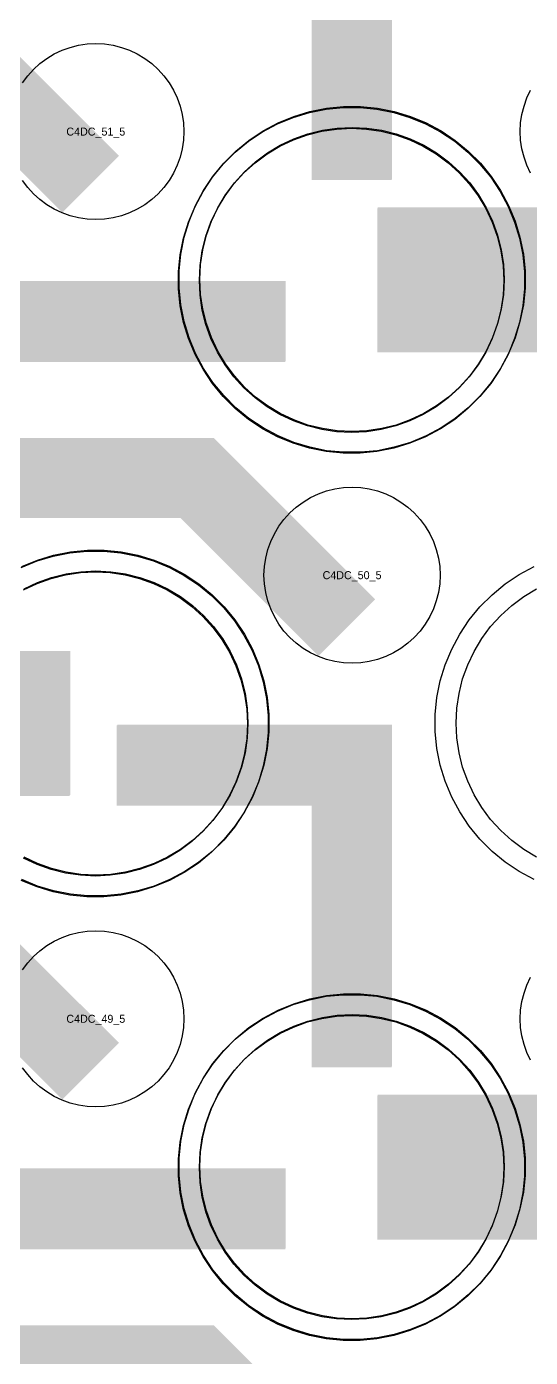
# Model space of a CAD drawing. Extents: x -11880 to 11880, y -14992 to 14992.
# Drawn here: x -10261.6 to -10104.3, y -8109.5 to -7693.8 of the extents above; entities that cross this region are included whole.
import ezdxf
from ezdxf.enums import TextEntityAlignment as Align

# ---------------------------------------------------------------- set-up
doc = ezdxf.new("R2010")
doc.units = 0
doc.header["$MEASUREMENT"] = 0
for name, color, linetype in [('GDS_775_DT_237', 138, 'CONTINUOUS'), ('RDL1_FS', 34, 'CONTINUOUS'), ('RDL_BS', 160, 'CONTINUOUS')]:
    doc.layers.add(name, color=color, linetype=linetype)

msp = doc.modelspace()

# ---------------------------------------------------------------- linework, layer by layer
at = {"layer": 'RDL1_FS', "color": 241, "true_color": 0xf7abae}
for points in [[(-10160.149, -7820.586), (-10164.806, -7820.357), (-10169.417, -7819.673), (-10173.94, -7818.541), (-10178.33, -7816.969), (-10182.544, -7814.977), (-10186.544, -7812.579), (-10190.289, -7809.801), (-10193.743, -7806.671), (-10196.873, -7803.217), (-10199.651, -7799.472), (-10202.049, -7795.472), (-10204.041, -7791.258), (-10205.613, -7786.868), (-10206.745, -7782.345), (-10207.429, -7777.734), (-10207.658, -7773.077), (-10207.429, -7768.42), (-10206.745, -7763.809), (-10205.613, -7759.286), (-10204.041, -7754.896), (-10202.049, -7750.682), (-10199.651, -7746.682), (-10196.873, -7742.937), (-10193.743, -7739.483), (-10190.289, -7736.353), (-10186.544, -7733.575), (-10182.544, -7731.177), (-10178.33, -7729.185), (-10173.94, -7727.613), (-10169.417, -7726.481), (-10164.806, -7725.797), (-10160.149, -7725.568), (-10155.492, -7725.797), (-10150.881, -7726.481), (-10146.358, -7727.613), (-10141.968, -7729.185), (-10137.754, -7731.177), (-10133.754, -7733.575), (-10130.009, -7736.353), (-10126.555, -7739.483), (-10123.425, -7742.937), (-10120.647, -7746.682), (-10118.249, -7750.682), (-10116.257, -7754.896), (-10114.685, -7759.286), (-10113.553, -7763.809), (-10112.869, -7768.42), (-10112.64, -7773.077), (-10112.869, -7777.734), (-10113.553, -7782.345), (-10114.685, -7786.868), (-10116.257, -7791.258), (-10118.249, -7795.472), (-10120.647, -7799.472), (-10123.425, -7803.217), (-10126.555, -7806.671), (-10130.009, -7809.801), (-10133.754, -7812.579), (-10137.754, -7814.977), (-10141.968, -7816.969), (-10146.358, -7818.541), (-10150.881, -7819.673), (-10155.492, -7820.357)], [(-10160.149, -8097.716), (-10164.806, -8097.487), (-10169.417, -8096.803), (-10173.94, -8095.671), (-10178.33, -8094.099), (-10182.544, -8092.107), (-10186.544, -8089.709), (-10190.289, -8086.931), (-10193.743, -8083.801), (-10196.873, -8080.347), (-10199.651, -8076.602), (-10202.049, -8072.602), (-10204.041, -8068.388), (-10205.613, -8063.998), (-10206.745, -8059.475), (-10207.429, -8054.864), (-10207.658, -8050.207), (-10207.429, -8045.55), (-10206.745, -8040.939), (-10205.613, -8036.416), (-10204.041, -8032.026), (-10202.049, -8027.812), (-10199.651, -8023.812), (-10196.873, -8020.067), (-10193.743, -8016.613), (-10190.289, -8013.483), (-10186.544, -8010.705), (-10182.544, -8008.307), (-10178.33, -8006.315), (-10173.94, -8004.743), (-10169.417, -8003.611), (-10164.806, -8002.927), (-10160.149, -8002.698), (-10155.492, -8002.927), (-10150.881, -8003.611), (-10146.358, -8004.743), (-10141.968, -8006.315), (-10137.754, -8008.307), (-10133.754, -8010.705), (-10130.009, -8013.483), (-10126.555, -8016.613), (-10123.425, -8020.067), (-10120.647, -8023.812), (-10118.249, -8027.812), (-10116.257, -8032.026), (-10114.685, -8036.416), (-10113.553, -8040.939), (-10112.869, -8045.55), (-10112.64, -8050.207), (-10112.869, -8054.864), (-10113.553, -8059.475), (-10114.685, -8063.998), (-10116.257, -8068.388), (-10118.249, -8072.602), (-10120.647, -8076.602), (-10123.425, -8080.347), (-10126.555, -8083.801), (-10130.009, -8086.931), (-10133.754, -8089.709), (-10137.754, -8092.107), (-10141.968, -8094.099), (-10146.358, -8095.671), (-10150.881, -8096.803), (-10155.492, -8097.487)]]:
    msp.add_lwpolyline(points, close=True, dxfattribs=at)
at = {"layer": 'RDL1_FS'}
for points in [[(-10160, -7820.304), (-10164.657, -7820.075), (-10169.268, -7819.391), (-10173.791, -7818.259), (-10178.181, -7816.687), (-10182.395, -7814.695), (-10186.395, -7812.297), (-10190.14, -7809.519), (-10193.594, -7806.389), (-10196.724, -7802.935), (-10199.502, -7799.19), (-10201.9, -7795.19), (-10203.892, -7790.976), (-10205.464, -7786.586), (-10206.596, -7782.063), (-10207.28, -7777.452), (-10207.509, -7772.795), (-10207.28, -7768.138), (-10206.596, -7763.527), (-10205.464, -7759.004), (-10203.892, -7754.614), (-10201.9, -7750.4), (-10199.502, -7746.4), (-10196.724, -7742.655), (-10193.594, -7739.201), (-10190.14, -7736.071), (-10186.395, -7733.293), (-10182.395, -7730.895), (-10178.181, -7728.903), (-10173.791, -7727.331), (-10169.268, -7726.199), (-10164.657, -7725.515), (-10160, -7725.286), (-10155.343, -7725.515), (-10150.732, -7726.199), (-10146.209, -7727.331), (-10141.819, -7728.903), (-10137.605, -7730.895), (-10133.605, -7733.293), (-10129.86, -7736.071), (-10126.406, -7739.201), (-10123.276, -7742.655), (-10120.498, -7746.4), (-10118.1, -7750.4), (-10116.108, -7754.614), (-10114.536, -7759.004), (-10113.404, -7763.527), (-10112.72, -7768.138), (-10112.491, -7772.795), (-10112.72, -7777.452), (-10113.404, -7782.063), (-10114.536, -7786.586), (-10116.108, -7790.976), (-10118.1, -7795.19), (-10120.498, -7799.19), (-10123.276, -7802.935), (-10126.406, -7806.389), (-10129.86, -7809.519), (-10133.605, -7812.297), (-10137.605, -7814.695), (-10141.819, -7816.687), (-10146.209, -7818.259), (-10150.732, -7819.391), (-10155.343, -7820.075)], [(-10160, -8097.434), (-10164.657, -8097.205), (-10169.268, -8096.521), (-10173.791, -8095.389), (-10178.181, -8093.817), (-10182.395, -8091.825), (-10186.395, -8089.427), (-10190.14, -8086.649), (-10193.594, -8083.519), (-10196.724, -8080.065), (-10199.502, -8076.32), (-10201.9, -8072.32), (-10203.892, -8068.106), (-10205.464, -8063.716), (-10206.596, -8059.193), (-10207.28, -8054.582), (-10207.509, -8049.925), (-10207.28, -8045.268), (-10206.596, -8040.657), (-10205.464, -8036.134), (-10203.892, -8031.744), (-10201.9, -8027.53), (-10199.502, -8023.53), (-10196.724, -8019.785), (-10193.594, -8016.331), (-10190.14, -8013.201), (-10186.395, -8010.423), (-10182.395, -8008.025), (-10178.181, -8006.033), (-10173.791, -8004.461), (-10169.268, -8003.329), (-10164.657, -8002.645), (-10160, -8002.416), (-10155.343, -8002.645), (-10150.732, -8003.329), (-10146.209, -8004.461), (-10141.819, -8006.033), (-10137.605, -8008.025), (-10133.605, -8010.423), (-10129.86, -8013.201), (-10126.406, -8016.331), (-10123.276, -8019.785), (-10120.498, -8023.53), (-10118.1, -8027.53), (-10116.108, -8031.744), (-10114.536, -8036.134), (-10113.404, -8040.657), (-10112.72, -8045.268), (-10112.491, -8049.925), (-10112.72, -8054.582), (-10113.404, -8059.193), (-10114.536, -8063.716), (-10116.108, -8068.106), (-10118.1, -8072.32), (-10120.498, -8076.32), (-10123.276, -8080.065), (-10126.406, -8083.519), (-10129.86, -8086.649), (-10133.605, -8089.427), (-10137.605, -8091.825), (-10141.819, -8093.817), (-10146.209, -8095.389), (-10150.732, -8096.521), (-10155.343, -8097.205)]]:
    msp.add_lwpolyline(points, close=True, dxfattribs=at)
at = {"layer": 'RDL1_FS', "color": 241, "true_color": 0xf7abae}
for points in [[(-10152.147, -7773.077, 45, 45, 0), (-10080.147, -7773.077, 45, 45, 0)], [(-10320.147, -7911.642, 45, 45, 0), (-10248.147, -7911.642, 45, 45, 0)], [(-10152.147, -8050.207, 45, 45, 0), (-10080.147, -8050.207, 45, 45, 0)]]:
    msp.add_lwpolyline(points, format="xyseb", dxfattribs=at)
at = {"layer": 'RDL1_FS'}
for points in [[(-10151.998, -7772.795, 45, 45, 0), (-10079.998, -7772.795, 45, 45, 0)], [(-10319.998, -7911.36, 45, 45, 0), (-10247.998, -7911.36, 45, 45, 0)], [(-10151.998, -8049.925, 45, 45, 0), (-10079.998, -8049.925, 45, 45, 0)]]:
    msp.add_lwpolyline(points, format="xyseb", dxfattribs=at)
at = {"layer": 'RDL1_FS', "color": 241, "true_color": 0xf7abae}
msp.add_lwpolyline([(-10262.544, -7869.742), (-10258.33, -7867.75), (-10253.94, -7866.178), (-10249.417, -7865.046), (-10244.806, -7864.362), (-10240.149, -7864.133), (-10235.492, -7864.362), (-10230.881, -7865.046), (-10226.358, -7866.178), (-10221.968, -7867.75), (-10217.754, -7869.742), (-10213.754, -7872.14), (-10210.009, -7874.918), (-10206.555, -7878.048), (-10203.425, -7881.502), (-10200.647, -7885.247), (-10198.249, -7889.247), (-10196.257, -7893.461), (-10194.685, -7897.851), (-10193.553, -7902.374), (-10192.869, -7906.985), (-10192.64, -7911.642), (-10192.869, -7916.299), (-10193.553, -7920.91), (-10194.685, -7925.433), (-10196.257, -7929.823), (-10198.249, -7934.037), (-10200.647, -7938.037), (-10203.425, -7941.782), (-10206.555, -7945.236), (-10210.009, -7948.366), (-10213.754, -7951.144), (-10217.754, -7953.542), (-10221.968, -7955.534), (-10226.358, -7957.106), (-10230.881, -7958.238), (-10235.492, -7958.922), (-10240.149, -7959.151), (-10244.806, -7958.922), (-10249.417, -7958.238), (-10253.94, -7957.106), (-10258.33, -7955.534), (-10262.544, -7953.542)], dxfattribs=at)
at = {"layer": 'RDL1_FS'}
for points in [[(-10262.395, -7869.46), (-10258.181, -7867.468), (-10253.791, -7865.896), (-10249.268, -7864.764), (-10244.657, -7864.08), (-10240, -7863.851), (-10235.343, -7864.08), (-10230.732, -7864.764), (-10226.209, -7865.896), (-10221.819, -7867.468), (-10217.605, -7869.46), (-10213.605, -7871.858), (-10209.86, -7874.636), (-10206.406, -7877.766), (-10203.276, -7881.22), (-10200.498, -7884.965), (-10198.1, -7888.965), (-10196.108, -7893.179), (-10194.536, -7897.569), (-10193.404, -7902.092), (-10192.72, -7906.703), (-10192.491, -7911.36), (-10192.72, -7916.017), (-10193.404, -7920.628), (-10194.536, -7925.151), (-10196.108, -7929.541), (-10198.1, -7933.755), (-10200.498, -7937.755), (-10203.276, -7941.5), (-10206.406, -7944.954), (-10209.86, -7948.084), (-10213.605, -7950.862), (-10217.605, -7953.26), (-10221.819, -7955.252), (-10226.209, -7956.824), (-10230.732, -7957.956), (-10235.343, -7958.64), (-10240, -7958.869), (-10244.657, -7958.64), (-10249.268, -7957.956), (-10253.791, -7956.824), (-10258.181, -7955.252), (-10262.395, -7953.26)], [(-10102.395, -7953.26), (-10106.395, -7950.862), (-10110.14, -7948.084), (-10113.594, -7944.954), (-10116.724, -7941.5), (-10119.502, -7937.755), (-10121.9, -7933.755), (-10123.892, -7929.541), (-10125.464, -7925.151), (-10126.596, -7920.628), (-10127.28, -7916.017), (-10127.509, -7911.36), (-10127.28, -7906.703), (-10126.596, -7902.092), (-10125.464, -7897.569), (-10123.892, -7893.179), (-10121.9, -7888.965), (-10119.502, -7884.965), (-10116.724, -7881.22), (-10113.594, -7877.766), (-10110.14, -7874.636), (-10106.395, -7871.858), (-10102.395, -7869.46)]]:
    msp.add_lwpolyline(points, dxfattribs=at)
at = {"layer": 'RDL_BS', "color": 241, "true_color": 0xf7abae}
for points in [[(-10160.149, -7741.767, 25, 25, 0), (-10160.149, -7634.99, 25, 25, 0)], [(-10160.149, -7741.767, 25, 25, 0), (-10160.149, -7634.99, 25, 25, 0)], [(-10290.133, -7786.09, 25, 25, 0), (-10180.868, -7786.09, 25, 25, 0)], [(-10160.149, -8018.897, 25, 25, 0), (-10160.149, -7912.12, 25, 25, 0)], [(-10160.149, -8018.897, 25, 25, 0), (-10160.149, -7912.12, 25, 25, 0)], [(-10147.649, -7924.62, 25, 25, 0), (-10233.482, -7924.62, 25, 25, 0)], [(-10147.649, -7924.62, 25, 25, 0), (-10212.316, -7924.62, 25, 25, 0)], [(-10290.133, -8063.22, 25, 25, 0), (-10180.868, -8063.22, 25, 25, 0)]]:
    msp.add_lwpolyline(points, format="xyseb", dxfattribs=at)
at = {"layer": 'RDL_BS'}
for points in [[(-10160, -7741.485, 25, 25, 0), (-10160, -7634.708, 25, 25, 0)], [(-10160, -7741.485, 25, 25, 0), (-10160, -7634.708, 25, 25, 0)], [(-10241.599, -7743.008, 25, 25, 0), (-10288.313, -7696.294, 25, 25, 0), (-10318.071, -7696.294, 25, 25, 0)], [(-10289.984, -7785.808, 25, 25, 0), (-10180.719, -7785.808, 25, 25, 0)], [(-10317.438, -7880.674, 25, 25, 0), (-10271.623, -7834.859, 25, 25, 0), (-10238.07, -7834.859, 25, 25, 0)], [(-10161.599, -7881.573, 25, 25, 0), (-10208.313, -7834.859, 25, 25, 0), (-10238.071, -7834.859, 25, 25, 0)], [(-10160, -8018.615, 25, 25, 0), (-10160, -7911.838, 25, 25, 0)], [(-10160, -8018.615, 25, 25, 0), (-10160, -7911.838, 25, 25, 0)], [(-10147.5, -7924.338, 25, 25, 0), (-10233.333, -7924.338, 25, 25, 0)], [(-10147.5, -7924.338, 25, 25, 0), (-10212.167, -7924.338, 25, 25, 0)], [(-10241.599, -8020.138, 25, 25, 0), (-10288.313, -7973.424, 25, 25, 0), (-10318.071, -7973.424, 25, 25, 0)], [(-10289.984, -8062.938, 25, 25, 0), (-10180.719, -8062.938, 25, 25, 0)], [(-10317.438, -8157.804, 25, 25, 0), (-10271.623, -8111.989, 25, 25, 0), (-10238.07, -8111.989, 25, 25, 0)], [(-10161.599, -8158.703, 25, 25, 0), (-10208.313, -8111.989, 25, 25, 0), (-10238.071, -8111.989, 25, 25, 0)]]:
    msp.add_lwpolyline(points, format="xyseb", dxfattribs=at)
for points in [[(-10262.857, -7711.327), (-10261.254, -7709.164), (-10259.442, -7707.165), (-10257.443, -7705.353), (-10255.28, -7703.75), (-10252.956, -7702.357), (-10250.519, -7701.205), (-10247.984, -7700.298), (-10245.365, -7699.641), (-10242.693, -7699.245), (-10240, -7699.113), (-10237.307, -7699.245), (-10234.635, -7699.641), (-10232.016, -7700.298), (-10229.481, -7701.205), (-10227.044, -7702.357), (-10224.72, -7703.75), (-10222.557, -7705.353), (-10220.558, -7707.165), (-10218.746, -7709.164), (-10217.143, -7711.327), (-10215.75, -7713.651), (-10214.598, -7716.088), (-10213.691, -7718.623), (-10213.034, -7721.242), (-10212.638, -7723.914), (-10212.506, -7726.607), (-10212.638, -7729.3), (-10213.034, -7731.972), (-10213.691, -7734.591), (-10214.598, -7737.126), (-10215.75, -7739.563), (-10217.143, -7741.887), (-10218.746, -7744.05), (-10220.558, -7746.049), (-10222.557, -7747.861), (-10224.72, -7749.464), (-10227.044, -7750.857), (-10229.481, -7752.009), (-10232.016, -7752.916), (-10234.635, -7753.573), (-10237.307, -7753.969), (-10240, -7754.101), (-10242.693, -7753.969), (-10245.365, -7753.573), (-10247.984, -7752.916), (-10250.519, -7752.009), (-10252.956, -7750.857), (-10255.28, -7749.464), (-10257.443, -7747.861), (-10259.442, -7746.049), (-10261.254, -7744.05), (-10262.857, -7741.887)], [(-10104.25, -7739.563), (-10105.402, -7737.126), (-10106.309, -7734.591), (-10106.966, -7731.972), (-10107.362, -7729.3), (-10107.494, -7726.607), (-10107.362, -7723.914), (-10106.966, -7721.242), (-10106.309, -7718.623), (-10105.402, -7716.088), (-10104.25, -7713.651)], [(-10263.115, -7862.485), (-10258.205, -7860.454), (-10253.165, -7858.923), (-10247.938, -7857.877), (-10242.644, -7857.36), (-10237.356, -7857.36), (-10232.062, -7857.877), (-10226.835, -7858.923), (-10221.795, -7860.454), (-10216.885, -7862.485), (-10212.223, -7864.977), (-10207.809, -7867.924), (-10203.708, -7871.286), (-10199.926, -7875.068), (-10196.564, -7879.169), (-10193.617, -7883.583), (-10191.125, -7888.245), (-10189.094, -7893.155), (-10187.563, -7898.195), (-10186.517, -7903.422), (-10186, -7908.716), (-10186, -7914.004), (-10186.517, -7919.298), (-10187.563, -7924.525), (-10189.094, -7929.565), (-10191.125, -7934.475), (-10193.617, -7939.137), (-10196.564, -7943.551), (-10199.926, -7947.652), (-10203.708, -7951.434), (-10207.809, -7954.796), (-10212.223, -7957.743), (-10216.885, -7960.235), (-10221.795, -7962.266), (-10226.835, -7963.797), (-10232.062, -7964.843), (-10237.356, -7965.36), (-10242.644, -7965.36), (-10247.938, -7964.843), (-10253.165, -7963.797), (-10258.205, -7962.266), (-10263.115, -7960.235)], [(-10103.115, -7960.235), (-10107.777, -7957.743), (-10112.191, -7954.796), (-10116.292, -7951.434), (-10120.074, -7947.652), (-10123.436, -7943.551), (-10126.383, -7939.137), (-10128.875, -7934.475), (-10130.906, -7929.565), (-10132.437, -7924.525), (-10133.483, -7919.298), (-10134, -7914.004), (-10134, -7908.716), (-10133.483, -7903.422), (-10132.437, -7898.195), (-10130.906, -7893.155), (-10128.875, -7888.245), (-10126.383, -7883.583), (-10123.436, -7879.169), (-10120.074, -7875.068), (-10116.292, -7871.286), (-10112.191, -7867.924), (-10107.777, -7864.977), (-10103.115, -7862.485)], [(-10262.857, -7988.457), (-10261.254, -7986.294), (-10259.442, -7984.295), (-10257.443, -7982.483), (-10255.28, -7980.88), (-10252.956, -7979.487), (-10250.519, -7978.335), (-10247.984, -7977.428), (-10245.365, -7976.771), (-10242.693, -7976.375), (-10240, -7976.243), (-10237.307, -7976.375), (-10234.635, -7976.771), (-10232.016, -7977.428), (-10229.481, -7978.335), (-10227.044, -7979.487), (-10224.72, -7980.88), (-10222.557, -7982.483), (-10220.558, -7984.295), (-10218.746, -7986.294), (-10217.143, -7988.457), (-10215.75, -7990.781), (-10214.598, -7993.218), (-10213.691, -7995.753), (-10213.034, -7998.372), (-10212.638, -8001.044), (-10212.506, -8003.737), (-10212.638, -8006.43), (-10213.034, -8009.102), (-10213.691, -8011.721), (-10214.598, -8014.256), (-10215.75, -8016.693), (-10217.143, -8019.017), (-10218.746, -8021.18), (-10220.558, -8023.179), (-10222.557, -8024.991), (-10224.72, -8026.594), (-10227.044, -8027.987), (-10229.481, -8029.139), (-10232.016, -8030.046), (-10234.635, -8030.703), (-10237.307, -8031.099), (-10240, -8031.231), (-10242.693, -8031.099), (-10245.365, -8030.703), (-10247.984, -8030.046), (-10250.519, -8029.139), (-10252.956, -8027.987), (-10255.28, -8026.594), (-10257.443, -8024.991), (-10259.442, -8023.179), (-10261.254, -8021.18), (-10262.857, -8019.017)], [(-10104.25, -8016.693), (-10105.402, -8014.256), (-10106.309, -8011.721), (-10106.966, -8009.102), (-10107.362, -8006.43), (-10107.494, -8003.737), (-10107.362, -8001.044), (-10106.966, -7998.372), (-10106.309, -7995.753), (-10105.402, -7993.218), (-10104.25, -7990.781)]]:
    msp.add_lwpolyline(points, dxfattribs=at)
at = {"layer": 'RDL_BS', "color": 241, "true_color": 0xf7abae}
for points in [[(-10162.793, -7827.077), (-10168.087, -7826.56), (-10173.314, -7825.514), (-10178.354, -7823.983), (-10183.264, -7821.952), (-10187.926, -7819.46), (-10192.34, -7816.513), (-10196.441, -7813.151), (-10200.223, -7809.369), (-10203.585, -7805.268), (-10206.532, -7800.854), (-10209.024, -7796.192), (-10211.055, -7791.282), (-10212.586, -7786.242), (-10213.632, -7781.015), (-10214.149, -7775.721), (-10214.149, -7770.433), (-10213.632, -7765.139), (-10212.586, -7759.912), (-10211.055, -7754.872), (-10209.024, -7749.962), (-10206.532, -7745.3), (-10203.585, -7740.886), (-10200.223, -7736.785), (-10196.441, -7733.003), (-10192.34, -7729.641), (-10187.926, -7726.694), (-10183.264, -7724.202), (-10178.354, -7722.171), (-10173.314, -7720.64), (-10168.087, -7719.594), (-10162.793, -7719.077), (-10157.505, -7719.077), (-10152.211, -7719.594), (-10146.984, -7720.64), (-10141.944, -7722.171), (-10137.034, -7724.202), (-10132.372, -7726.694), (-10127.958, -7729.641), (-10123.857, -7733.003), (-10120.075, -7736.785), (-10116.713, -7740.886), (-10113.766, -7745.3), (-10111.274, -7749.962), (-10109.243, -7754.872), (-10107.712, -7759.912), (-10106.666, -7765.139), (-10106.149, -7770.433), (-10106.149, -7775.721), (-10106.666, -7781.015), (-10107.712, -7786.242), (-10109.243, -7791.282), (-10111.274, -7796.192), (-10113.766, -7800.854), (-10116.713, -7805.268), (-10120.075, -7809.369), (-10123.857, -7813.151), (-10127.958, -7816.513), (-10132.372, -7819.46), (-10137.034, -7821.952), (-10141.944, -7823.983), (-10146.984, -7825.514), (-10152.211, -7826.56), (-10157.505, -7827.077)], [(-10162.793, -8104.207), (-10168.087, -8103.69), (-10173.314, -8102.644), (-10178.354, -8101.113), (-10183.264, -8099.082), (-10187.926, -8096.59), (-10192.34, -8093.643), (-10196.441, -8090.281), (-10200.223, -8086.499), (-10203.585, -8082.398), (-10206.532, -8077.984), (-10209.024, -8073.322), (-10211.055, -8068.412), (-10212.586, -8063.372), (-10213.632, -8058.145), (-10214.149, -8052.851), (-10214.149, -8047.563), (-10213.632, -8042.269), (-10212.586, -8037.042), (-10211.055, -8032.002), (-10209.024, -8027.092), (-10206.532, -8022.43), (-10203.585, -8018.016), (-10200.223, -8013.915), (-10196.441, -8010.133), (-10192.34, -8006.771), (-10187.926, -8003.824), (-10183.264, -8001.332), (-10178.354, -7999.301), (-10173.314, -7997.77), (-10168.087, -7996.724), (-10162.793, -7996.207), (-10157.505, -7996.207), (-10152.211, -7996.724), (-10146.984, -7997.77), (-10141.944, -7999.301), (-10137.034, -8001.332), (-10132.372, -8003.824), (-10127.958, -8006.771), (-10123.857, -8010.133), (-10120.075, -8013.915), (-10116.713, -8018.016), (-10113.766, -8022.43), (-10111.274, -8027.092), (-10109.243, -8032.002), (-10107.712, -8037.042), (-10106.666, -8042.269), (-10106.149, -8047.563), (-10106.149, -8052.851), (-10106.666, -8058.145), (-10107.712, -8063.372), (-10109.243, -8068.412), (-10111.274, -8073.322), (-10113.766, -8077.984), (-10116.713, -8082.398), (-10120.075, -8086.499), (-10123.857, -8090.281), (-10127.958, -8093.643), (-10132.372, -8096.59), (-10137.034, -8099.082), (-10141.944, -8101.113), (-10146.984, -8102.644), (-10152.211, -8103.69), (-10157.505, -8104.207)]]:
    msp.add_lwpolyline(points, close=True, dxfattribs=at)
at = {"layer": 'RDL_BS'}
for points in [[(-10162.644, -7826.795), (-10167.938, -7826.278), (-10173.165, -7825.232), (-10178.205, -7823.701), (-10183.115, -7821.67), (-10187.777, -7819.178), (-10192.191, -7816.231), (-10196.292, -7812.869), (-10200.074, -7809.087), (-10203.436, -7804.986), (-10206.383, -7800.572), (-10208.875, -7795.91), (-10210.906, -7791), (-10212.437, -7785.96), (-10213.483, -7780.733), (-10214, -7775.439), (-10214, -7770.151), (-10213.483, -7764.857), (-10212.437, -7759.63), (-10210.906, -7754.59), (-10208.875, -7749.68), (-10206.383, -7745.018), (-10203.436, -7740.604), (-10200.074, -7736.503), (-10196.292, -7732.721), (-10192.191, -7729.359), (-10187.777, -7726.412), (-10183.115, -7723.92), (-10178.205, -7721.889), (-10173.165, -7720.358), (-10167.938, -7719.312), (-10162.644, -7718.795), (-10157.356, -7718.795), (-10152.062, -7719.312), (-10146.835, -7720.358), (-10141.795, -7721.889), (-10136.885, -7723.92), (-10132.223, -7726.412), (-10127.809, -7729.359), (-10123.708, -7732.721), (-10119.926, -7736.503), (-10116.564, -7740.604), (-10113.617, -7745.018), (-10111.125, -7749.68), (-10109.094, -7754.59), (-10107.563, -7759.63), (-10106.517, -7764.857), (-10106, -7770.151), (-10106, -7775.439), (-10106.517, -7780.733), (-10107.563, -7785.96), (-10109.094, -7791), (-10111.125, -7795.91), (-10113.617, -7800.572), (-10116.564, -7804.986), (-10119.926, -7809.087), (-10123.708, -7812.869), (-10127.809, -7816.231), (-10132.223, -7819.178), (-10136.885, -7821.67), (-10141.795, -7823.701), (-10146.835, -7825.232), (-10152.062, -7826.278), (-10157.356, -7826.795)], [(-10160, -7892.666), (-10162.693, -7892.534), (-10165.365, -7892.138), (-10167.984, -7891.481), (-10170.519, -7890.574), (-10172.956, -7889.422), (-10175.28, -7888.029), (-10177.443, -7886.426), (-10179.442, -7884.614), (-10181.254, -7882.615), (-10182.857, -7880.452), (-10184.25, -7878.128), (-10185.402, -7875.691), (-10186.309, -7873.156), (-10186.966, -7870.537), (-10187.362, -7867.865), (-10187.494, -7865.172), (-10187.362, -7862.479), (-10186.966, -7859.807), (-10186.309, -7857.188), (-10185.402, -7854.653), (-10184.25, -7852.216), (-10182.857, -7849.892), (-10181.254, -7847.729), (-10179.442, -7845.73), (-10177.443, -7843.918), (-10175.28, -7842.315), (-10172.956, -7840.922), (-10170.519, -7839.77), (-10167.984, -7838.863), (-10165.365, -7838.206), (-10162.693, -7837.81), (-10160, -7837.678), (-10157.307, -7837.81), (-10154.635, -7838.206), (-10152.016, -7838.863), (-10149.481, -7839.77), (-10147.044, -7840.922), (-10144.72, -7842.315), (-10142.557, -7843.918), (-10140.558, -7845.73), (-10138.746, -7847.729), (-10137.143, -7849.892), (-10135.75, -7852.216), (-10134.598, -7854.653), (-10133.691, -7857.188), (-10133.034, -7859.807), (-10132.638, -7862.479), (-10132.506, -7865.172), (-10132.638, -7867.865), (-10133.034, -7870.537), (-10133.691, -7873.156), (-10134.598, -7875.691), (-10135.75, -7878.128), (-10137.143, -7880.452), (-10138.746, -7882.615), (-10140.558, -7884.614), (-10142.557, -7886.426), (-10144.72, -7888.029), (-10147.044, -7889.422), (-10149.481, -7890.574), (-10152.016, -7891.481), (-10154.635, -7892.138), (-10157.307, -7892.534)], [(-10162.644, -8103.925), (-10167.938, -8103.408), (-10173.165, -8102.362), (-10178.205, -8100.831), (-10183.115, -8098.8), (-10187.777, -8096.308), (-10192.191, -8093.361), (-10196.292, -8089.999), (-10200.074, -8086.217), (-10203.436, -8082.116), (-10206.383, -8077.702), (-10208.875, -8073.04), (-10210.906, -8068.13), (-10212.437, -8063.09), (-10213.483, -8057.863), (-10214, -8052.569), (-10214, -8047.281), (-10213.483, -8041.987), (-10212.437, -8036.76), (-10210.906, -8031.72), (-10208.875, -8026.81), (-10206.383, -8022.148), (-10203.436, -8017.734), (-10200.074, -8013.633), (-10196.292, -8009.851), (-10192.191, -8006.489), (-10187.777, -8003.542), (-10183.115, -8001.05), (-10178.205, -7999.019), (-10173.165, -7997.488), (-10167.938, -7996.442), (-10162.644, -7995.925), (-10157.356, -7995.925), (-10152.062, -7996.442), (-10146.835, -7997.488), (-10141.795, -7999.019), (-10136.885, -8001.05), (-10132.223, -8003.542), (-10127.809, -8006.489), (-10123.708, -8009.851), (-10119.926, -8013.633), (-10116.564, -8017.734), (-10113.617, -8022.148), (-10111.125, -8026.81), (-10109.094, -8031.72), (-10107.563, -8036.76), (-10106.517, -8041.987), (-10106, -8047.281), (-10106, -8052.569), (-10106.517, -8057.863), (-10107.563, -8063.09), (-10109.094, -8068.13), (-10111.125, -8073.04), (-10113.617, -8077.702), (-10116.564, -8082.116), (-10119.926, -8086.217), (-10123.708, -8089.999), (-10127.809, -8093.361), (-10132.223, -8096.308), (-10136.885, -8098.8), (-10141.795, -8100.831), (-10146.835, -8102.362), (-10152.062, -8103.408), (-10157.356, -8103.925)]]:
    msp.add_lwpolyline(points, close=True, dxfattribs=at)
at = {"layer": 'RDL_BS', "color": 241, "true_color": 0xf7abae}
msp.add_lwpolyline([(-10263.264, -7862.767), (-10258.354, -7860.736), (-10253.314, -7859.205), (-10248.087, -7858.159), (-10242.793, -7857.642), (-10237.505, -7857.642), (-10232.211, -7858.159), (-10226.984, -7859.205), (-10221.944, -7860.736), (-10217.034, -7862.767), (-10212.372, -7865.259), (-10207.958, -7868.206), (-10203.857, -7871.568), (-10200.075, -7875.35), (-10196.713, -7879.451), (-10193.766, -7883.865), (-10191.274, -7888.527), (-10189.243, -7893.437), (-10187.712, -7898.477), (-10186.666, -7903.704), (-10186.149, -7908.998), (-10186.149, -7914.286), (-10186.666, -7919.58), (-10187.712, -7924.807), (-10189.243, -7929.847), (-10191.274, -7934.757), (-10193.766, -7939.419), (-10196.713, -7943.833), (-10200.075, -7947.934), (-10203.857, -7951.716), (-10207.958, -7955.078), (-10212.372, -7958.025), (-10217.034, -7960.517), (-10221.944, -7962.548), (-10226.984, -7964.079), (-10232.211, -7965.125), (-10237.505, -7965.642), (-10242.793, -7965.642), (-10248.087, -7965.125), (-10253.314, -7964.079), (-10258.354, -7962.548), (-10263.264, -7960.517)], dxfattribs=at)

# ---------------------------------------------------------------- texts
at = {"layer": 'GDS_775_DT_237'}
for s, p in [('C4DC_51_5', (-10240, -7726.607)), ('C4DC_51_5', (-10240, -7726.607)), ('C4DC_50_5', (-10160, -7865.172)), ('C4DC_50_5', (-10160, -7865.172)), ('C4DC_49_5', (-10240, -8003.737)), ('C4DC_49_5', (-10240, -8003.737))]:
    msp.add_text(s, height=2.5, dxfattribs=at).set_placement(p, align=Align.MIDDLE_CENTER)

doc.saveas('drawing.dxf')
